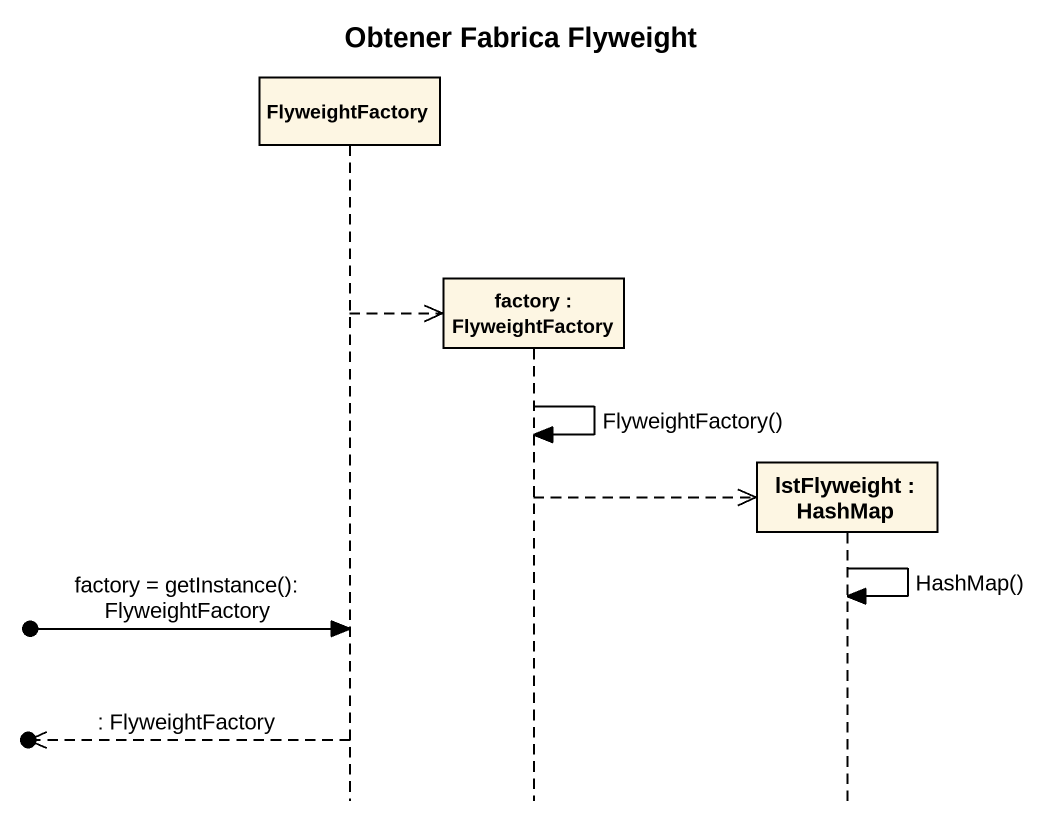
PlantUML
@startuml
title Obtener Fabrica Flyweight
hide footbox
participant FlyweightFactory
participant "factory : FlyweightFactory" as factory
participant "lstFlyweight : HashMap" as lstFlyweight

FlyweightFactory -->> factory **
factory -> factory : FlyweightFactory()
factory -->> lstFlyweight **
lstFlyweight -> lstFlyweight : HashMap()
[o-> FlyweightFactory : factory = getInstance(): FlyweightFactory
[o<<-- FlyweightFactory : : FlyweightFactory
@enduml
